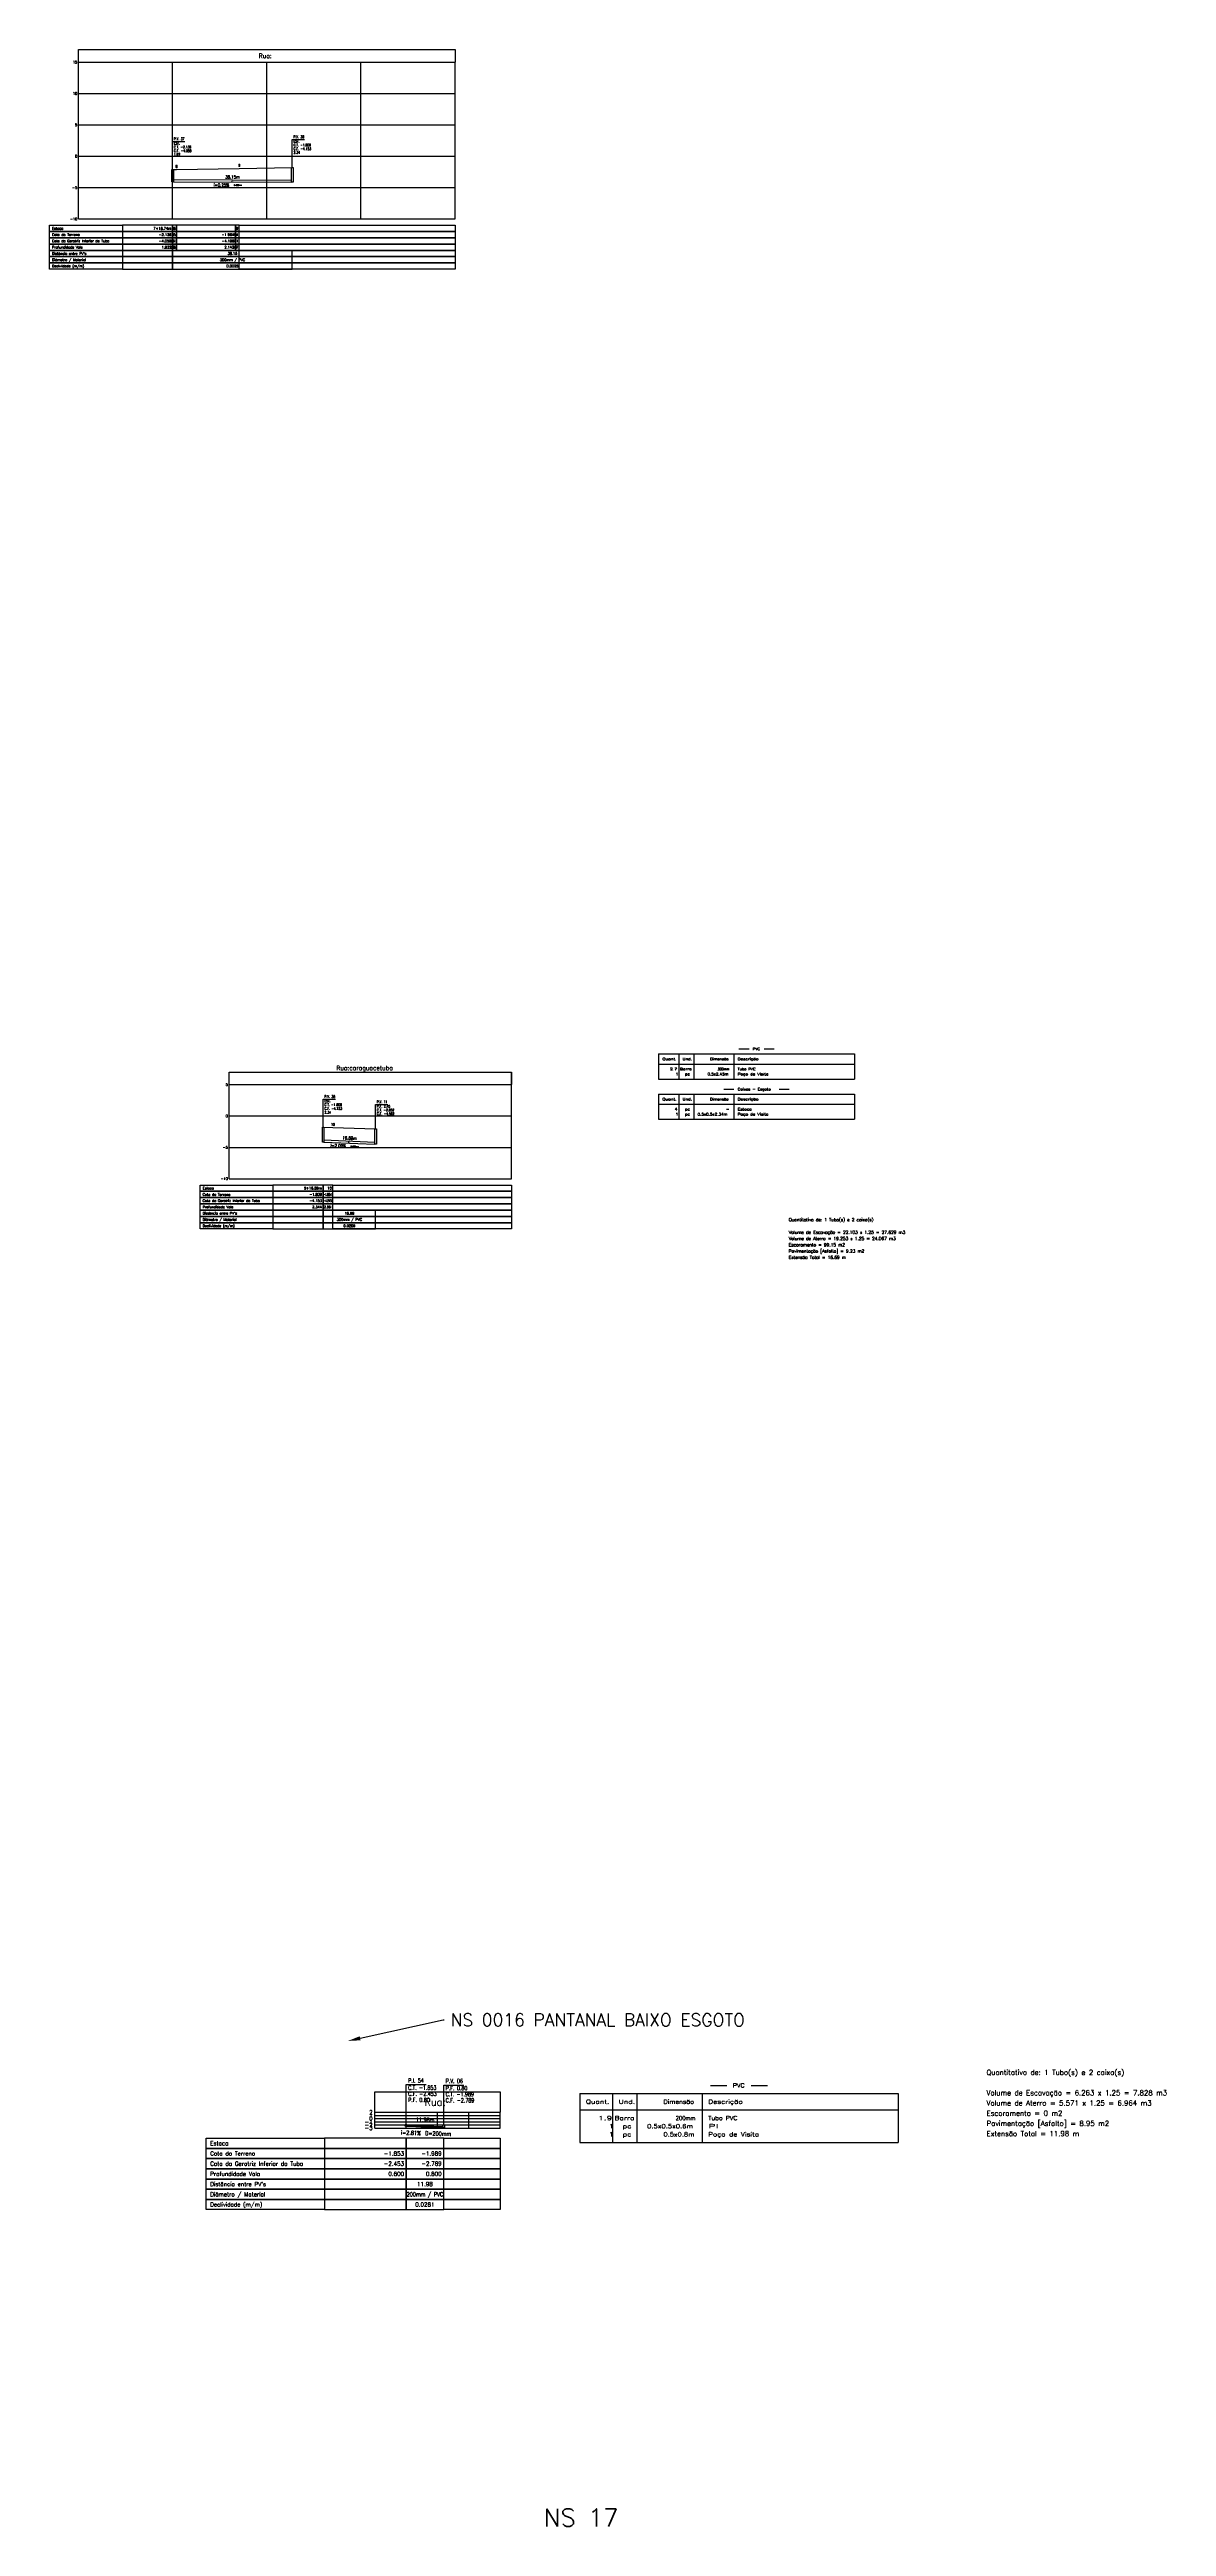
# Model space of a CAD drawing. Extents: x -6997814 to 14282083, y -16 to 289481930.
# Drawn here: x 363610 to 363966, y 7349478 to 7350267 of the extents above; entities that cross this region are included whole.
import ezdxf
from ezdxf import colors
from ezdxf.entities.mleader import LeaderData, LeaderLine
from ezdxf.enums import TextEntityAlignment as Align
from ezdxf.math import Vec2, Vec3

# ---------------------------------------------------------------- set-up
doc = ezdxf.new("R2010")
doc.units = 0
doc.header["$LTSCALE"] = 6.5
for name, color, linetype in [('LISTAGEM_LINHA', 7, 'CONTINUOUS'), ('LISTAGEM_TEXTO', 7, 'CONTINUOUS'), ('PS_IND_COMPRIMENTO', 7, 'CONTINUOUS'), ('PS_IND_DIAMETRO', 7, 'CONTINUOUS'), ('PS_IND_FLUXO', 3, 'CONTINUOUS'), ('PS_IND_INCLINACAO', 7, 'CONTINUOUS'), ('PS_PERFIL_CAIXAS', 7, 'CONTINUOUS'), ('PS_PERFIL_COTA_LIN', 7, 'CONTINUOUS'), ('PS_PERFIL_COTA_TXT', 5, 'CONTINUOUS'), ('PS_PERFIL_GRADE', 8, 'CONTINUOUS'), ('PS_PERFIL_TERRENO', 3, 'CONTINUOUS'), ('PS_PERFIL_TITULOS', 5, 'CONTINUOUS'), ('PS_PERFIL_TUBO', 7, 'CONTINUOUS'), ('PS_PONTOS_IDENTIFICACAO_LIN', 7, 'CONTINUOUS'), ('PS_PONTOS_IDENTIFICACAO_TXT', 7, 'CONTINUOUS')]:
    doc.layers.add(name, color=color, linetype=linetype)
doc.styles.add('ROMANS', font='romans.shx')
doc.styles.get("Standard").update_dxf_attribs({"font": 'simplex.shx'})

# ---------------------------------------------------------------- blocks, each defined once
blk = doc.blocks.new('*U571')
at = {"layer": 'PS_PERFIL_GRADE', "linetype": 'Continuous', "lineweight": -2}
for p, q in [((0, 0), (0, 50)), ((0, 50), (120, 50)), ((30, 0), (30, 50)), ((60, 0), (60, 50)), ((90, 0), (90, 50)), ((120, 0), (120, 50)), ((0, 40), (120, 40)), ((0, 30), (120, 30)), ((0, 20), (120, 20)), ((0, 10), (120, 10)), ((0, 0), (120, 0))]:
    blk.add_line(p, q, dxfattribs=at)
blk.add_lwpolyline([(0, 50), (0, 54), (120, 54), (120, 50)], dxfattribs=at)
at = {"layer": 'PS_PERFIL_GRADE', "lineweight": -2}
for s, p in [('15', (-0.4, 50)), ('10', (-0.4, 40)), ('5', (-0.4, 30)), ('0', (-0.4, 20)), ('-5', (-0.4, 10)), ('-10', (-0.4, 0))]:
    blk.add_text(s, height=0.8, dxfattribs=at).set_placement(p, align=Align.MIDDLE_RIGHT)
blk = doc.blocks.new('*U577')
at = {"layer": 'PS_PERFIL_GRADE', "linetype": 'Continuous', "lineweight": -2}
for p, q in [((0, 0), (0, 5)), ((0, 5), (40, 5)), ((0, 4), (40, 4)), ((0, 3), (40, 3)), ((0, 2), (40, 2)), ((0, 1), (40, 1)), ((0, 0), (40, 0)), ((10, 0), (10, 5)), ((20, 0), (20, 5)), ((30, 0), (30, 5)), ((40, 0), (40, 5))]:
    blk.add_line(p, q, dxfattribs=at)
blk.add_lwpolyline([(0, 5), (0, 11.5), (40, 11.5), (40, 5)], dxfattribs=at)
at = {"layer": 'PS_PERFIL_GRADE', "lineweight": -2}
for s, p in [('-1', (-0.65, 2)), ('-2', (-0.65, 1)), ('-3', (-0.65, 0)), ('2', (-0.65, 5)), ('0', (-0.65, 3)), ('1', (-0.65, 4))]:
    blk.add_text(s, height=1.3, dxfattribs=at).set_placement(p, align=Align.MIDDLE_RIGHT)

msp = doc.modelspace()

# ---------------------------------------------------------------- linework, layer by layer
at = {"layer": 'LISTAGEM_LINHA', "lineweight": -2}
for p, q in [((363830.00054, 7349948.69933), (363833.20054, 7349948.69933)), ((363838.00054, 7349948.69933), (363841.20054, 7349948.69933)), ((363804.40054, 7349947.09933), (363804.4005, 7349939.0993)), ((363804.40054, 7349947.09933), (363866.80054, 7349947.09933)), ((363804.40054, 7349943.89933), (363866.80054, 7349943.89933)), ((363810.80054, 7349947.09933), (363810.8005, 7349939.0993)), ((363815.60054, 7349947.09933), (363815.6005, 7349939.0993)), ((363828.40054, 7349947.09933), (363828.4005, 7349939.0993)), ((363866.80054, 7349947.09933), (363866.8005, 7349939.0993)), ((363804.40054, 7349934.29933), (363804.4005, 7349926.2993)), ((363804.40054, 7349939.09933), (363866.80054, 7349939.09933)), ((363804.40054, 7349934.29933), (363866.80054, 7349934.29933)), ((363810.80054, 7349934.29933), (363810.8005, 7349926.2993)), ((363815.60054, 7349934.29933), (363815.6005, 7349926.2993)), ((363825.20054, 7349935.89933), (363828.40054, 7349935.89933)), ((363828.40054, 7349934.29933), (363828.4005, 7349926.2993)), ((363842.80054, 7349935.89933), (363846.00054, 7349935.89933)), ((363866.80054, 7349934.29933), (363866.8005, 7349926.2993)), ((363804.40054, 7349931.09933), (363866.80054, 7349931.09933)), ((363804.40054, 7349926.29933), (363866.80054, 7349926.29933)), ((363826.00054, 7349929.49933), (363826.80054, 7349929.49933)), ((363820.88938, 7349618.42897), (363826.08938, 7349618.42897)), ((363833.88938, 7349618.42897), (363839.08938, 7349618.42897)), ((363779.28938, 7349615.82897), (363880.68938, 7349615.82897)), ((363779.28938, 7349615.82897), (363779.2894, 7349600.229)), ((363779.28938, 7349610.62897), (363880.68938, 7349610.62897)), ((363789.68938, 7349615.82897), (363789.6894, 7349600.229)), ((363797.48938, 7349615.82897), (363797.4894, 7349600.229)), ((363818.28938, 7349615.82897), (363818.2894, 7349600.229)), ((363880.68938, 7349615.82897), (363880.6894, 7349600.229)), ((363779.28938, 7349600.22897), (363880.68938, 7349600.22897))]:
    msp.add_line(p, q, dxfattribs=at)
at = {"layer": 'PS_IND_FLUXO', "lineweight": -2}
for points in [[(363668.23206, 7350225.27263, 0.4, 0, 0), (363669.03205, 7350225.2686, 0, 0, 0)], [(363705.49095, 7349919.0119, 0.4, 0, 0), (363706.29021, 7349918.97748, 0, 0, 0)], [(363728.63828, 7349605.37156, 1.3, 0, 0), (363731.23717, 7349605.29537, 0, 0, 0)]]:
    msp.add_lwpolyline(points, format="xyseb", dxfattribs=at)
at = {"layer": 'PS_PERFIL_CAIXAS', "linetype": 'Continuous', "lineweight": -2}
for points in [[(363649.30914, 7350228.91002), (363649.80914, 7350228.91002), (363649.80914, 7350225.06562), (363649.30914, 7350225.06562)], [(363687.45496, 7350229.56402), (363687.95496, 7350229.56402), (363687.95496, 7350224.87562), (363687.45496, 7350224.87562)], [(363697.29346, 7349923.73179), (363697.79346, 7349923.73179), (363697.79346, 7349919.04339), (363697.29346, 7349919.04339)], [(363713.98771, 7349923.24599), (363714.48771, 7349923.24599), (363714.48771, 7349918.34599), (363713.98771, 7349918.34599)], [(363723.69871, 7349606.00171), (363724.19871, 7349606.00171), (363724.19871, 7349605.40171), (363723.69871, 7349605.40171)], [(363735.67674, 7349605.86521), (363736.17674, 7349605.86521), (363736.17674, 7349605.06521), (363735.67674, 7349605.06521)]]:
    msp.add_lwpolyline(points, close=True, dxfattribs=at)
at = {"layer": 'PS_PERFIL_COTA_LIN', "linetype": 'Continuous', "lineweight": -2}
for points in [[(363633.55914, 7350211.18162), (363633.55914, 7350209.18162), (363610.35914, 7350209.18162), (363610.35914, 7350211.18162)], [(363633.55914, 7350209.18162), (363633.55914, 7350207.18162), (363610.35914, 7350207.18162), (363610.35914, 7350209.18162)], [(363633.55914, 7350211.18162), (363633.55914, 7350209.18162), (363649.55914, 7350209.18162), (363649.55914, 7350211.18162)], [(363633.55914, 7350209.18162), (363633.55914, 7350207.18162), (363649.55914, 7350207.18162), (363649.55914, 7350209.18162)], [(363649.55914, 7350211.18162), (363649.55914, 7350209.18162), (363650.81988, 7350209.18162), (363650.81988, 7350211.18162)], [(363649.55914, 7350209.18162), (363649.55914, 7350207.18162), (363650.81988, 7350207.18162), (363650.81988, 7350209.18162)], [(363650.81988, 7350211.18162), (363650.81988, 7350209.18162), (363669.55914, 7350209.18162), (363669.55914, 7350211.18162)], [(363650.81988, 7350209.18162), (363650.81988, 7350207.18162), (363669.55914, 7350207.18162), (363669.55914, 7350209.18162)], [(363669.55914, 7350211.18162), (363669.55914, 7350209.18162), (363670.81988, 7350209.18162), (363670.81988, 7350211.18162)], [(363669.55914, 7350209.18162), (363669.55914, 7350207.18162), (363670.81988, 7350207.18162), (363670.81988, 7350209.18162)], [(363739.55914, 7350211.18162), (363739.55914, 7350209.18162), (363670.81988, 7350209.18162), (363670.81988, 7350211.18162)], [(363739.55914, 7350209.18162), (363739.55914, 7350207.18162), (363670.81988, 7350207.18162), (363670.81988, 7350209.18162)], [(363633.55914, 7350207.18162), (363633.55914, 7350205.18162), (363610.35914, 7350205.18162), (363610.35914, 7350207.18162)], [(363633.55914, 7350205.18162), (363633.55914, 7350203.18162), (363610.35914, 7350203.18162), (363610.35914, 7350205.18162)], [(363633.55914, 7350203.18162), (363633.55914, 7350201.18162), (363610.35914, 7350201.18162), (363610.35914, 7350203.18162)], [(363633.55914, 7350201.18162), (363633.55914, 7350199.18162), (363610.35914, 7350199.18162), (363610.35914, 7350201.18162)], [(363633.55914, 7350207.18162), (363633.55914, 7350205.18162), (363649.55914, 7350205.18162), (363649.55914, 7350207.18162)], [(363633.55914, 7350205.18162), (363633.55914, 7350203.18162), (363649.55914, 7350203.18162), (363649.55914, 7350205.18162)], [(363633.55914, 7350203.18162), (363633.55914, 7350201.18162), (363649.55914, 7350201.18162), (363649.55914, 7350203.18162)], [(363633.55914, 7350201.18162), (363633.55914, 7350199.18162), (363649.55914, 7350199.18162), (363649.55914, 7350201.18162)], [(363649.55914, 7350207.18162), (363649.55914, 7350205.18162), (363650.81988, 7350205.18162), (363650.81988, 7350207.18162)], [(363649.55914, 7350205.18162), (363649.55914, 7350203.18162), (363650.81988, 7350203.18162), (363650.81988, 7350205.18162)], [(363649.55914, 7350203.18162), (363649.55914, 7350201.18162), (363687.70496, 7350201.18162), (363687.70496, 7350203.18162)], [(363649.55914, 7350201.18162), (363649.55914, 7350199.18162), (363687.70496, 7350199.18162), (363687.70496, 7350201.18162)], [(363650.81988, 7350207.18162), (363650.81988, 7350205.18162), (363669.55914, 7350205.18162), (363669.55914, 7350207.18162)], [(363650.81988, 7350205.18162), (363650.81988, 7350203.18162), (363669.55914, 7350203.18162), (363669.55914, 7350205.18162)], [(363669.55914, 7350207.18162), (363669.55914, 7350205.18162), (363670.81988, 7350205.18162), (363670.81988, 7350207.18162)], [(363669.55914, 7350205.18162), (363669.55914, 7350203.18162), (363670.81988, 7350203.18162), (363670.81988, 7350205.18162)], [(363739.55914, 7350207.18162), (363739.55914, 7350205.18162), (363670.81988, 7350205.18162), (363670.81988, 7350207.18162)], [(363739.55914, 7350205.18162), (363739.55914, 7350203.18162), (363670.81988, 7350203.18162), (363670.81988, 7350205.18162)], [(363739.55914, 7350203.18162), (363739.55914, 7350201.18162), (363670.81988, 7350201.18162), (363670.81988, 7350203.18162)], [(363739.55914, 7350201.18162), (363739.55914, 7350199.18162), (363670.81988, 7350199.18162), (363670.81988, 7350201.18162)], [(363633.55914, 7350199.18162), (363633.55914, 7350197.18162), (363610.35914, 7350197.18162), (363610.35914, 7350199.18162)], [(363633.55914, 7350199.18162), (363633.55914, 7350197.18162), (363649.55914, 7350197.18162), (363649.55914, 7350199.18162)], [(363649.55914, 7350199.18162), (363649.55914, 7350197.18162), (363687.70496, 7350197.18162), (363687.70496, 7350199.18162)], [(363739.55914, 7350199.18162), (363739.55914, 7350197.18162), (363670.81988, 7350197.18162), (363670.81988, 7350199.18162)], [(363681.54346, 7349905.34939), (363681.54346, 7349903.34939), (363658.34346, 7349903.34939), (363658.34346, 7349905.34939)], [(363681.54346, 7349903.34939), (363681.54346, 7349901.34939), (363658.34346, 7349901.34939), (363658.34346, 7349903.34939)], [(363681.54346, 7349901.34939), (363681.54346, 7349899.34939), (363658.34346, 7349899.34939), (363658.34346, 7349901.34939)], [(363681.54346, 7349905.34939), (363681.54346, 7349903.34939), (363697.54346, 7349903.34939), (363697.54346, 7349905.34939)], [(363681.54346, 7349903.34939), (363681.54346, 7349901.34939), (363697.54346, 7349901.34939), (363697.54346, 7349903.34939)], [(363681.54346, 7349901.34939), (363681.54346, 7349899.34939), (363697.54346, 7349899.34939), (363697.54346, 7349901.34939)], [(363697.54346, 7349905.34939), (363697.54346, 7349903.34939), (363700.65838, 7349903.34939), (363700.65838, 7349905.34939)], [(363697.54346, 7349903.34939), (363697.54346, 7349901.34939), (363700.65838, 7349901.34939), (363700.65838, 7349903.34939)], [(363697.54346, 7349901.34939), (363697.54346, 7349899.34939), (363700.65838, 7349899.34939), (363700.65838, 7349901.34939)], [(363757.54346, 7349905.34939), (363757.54346, 7349903.34939), (363700.65838, 7349903.34939), (363700.65838, 7349905.34939)], [(363757.54346, 7349903.34939), (363757.54346, 7349901.34939), (363700.65838, 7349901.34939), (363700.65838, 7349903.34939)], [(363757.54346, 7349901.34939), (363757.54346, 7349899.34939), (363700.65838, 7349899.34939), (363700.65838, 7349901.34939)], [(363681.54346, 7349899.34939), (363681.54346, 7349897.34939), (363658.34346, 7349897.34939), (363658.34346, 7349899.34939)], [(363681.54346, 7349897.34939), (363681.54346, 7349895.34939), (363658.34346, 7349895.34939), (363658.34346, 7349897.34939)], [(363681.54346, 7349895.34939), (363681.54346, 7349893.34939), (363658.34346, 7349893.34939), (363658.34346, 7349895.34939)], [(363681.54346, 7349893.34939), (363681.54346, 7349891.34939), (363658.34346, 7349891.34939), (363658.34346, 7349893.34939)], [(363681.54346, 7349899.34939), (363681.54346, 7349897.34939), (363697.54346, 7349897.34939), (363697.54346, 7349899.34939)], [(363681.54346, 7349897.34939), (363681.54346, 7349895.34939), (363697.54346, 7349895.34939), (363697.54346, 7349897.34939)], [(363681.54346, 7349895.34939), (363681.54346, 7349893.34939), (363697.54346, 7349893.34939), (363697.54346, 7349895.34939)], [(363681.54346, 7349893.34939), (363681.54346, 7349891.34939), (363697.54346, 7349891.34939), (363697.54346, 7349893.34939)], [(363697.54346, 7349899.34939), (363697.54346, 7349897.34939), (363700.65838, 7349897.34939), (363700.65838, 7349899.34939)], [(363697.54346, 7349897.34939), (363697.54346, 7349895.34939), (363714.23771, 7349895.34939), (363714.23771, 7349897.34939)], [(363697.54346, 7349895.34939), (363697.54346, 7349893.34939), (363714.23771, 7349893.34939), (363714.23771, 7349895.34939)], [(363697.54346, 7349893.34939), (363697.54346, 7349891.34939), (363714.23771, 7349891.34939), (363714.23771, 7349893.34939)], [(363757.54346, 7349899.34939), (363757.54346, 7349897.34939), (363700.65838, 7349897.34939), (363700.65838, 7349899.34939)], [(363757.54346, 7349897.34939), (363757.54346, 7349895.34939), (363700.65838, 7349895.34939), (363700.65838, 7349897.34939)], [(363757.54346, 7349895.34939), (363757.54346, 7349893.34939), (363700.65838, 7349893.34939), (363700.65838, 7349895.34939)], [(363757.54346, 7349893.34939), (363757.54346, 7349891.34939), (363700.65838, 7349891.34939), (363700.65838, 7349893.34939)], [(363697.94871, 7349601.60421), (363697.94871, 7349598.35421), (363660.24871, 7349598.35421), (363660.24871, 7349601.60421)], [(363697.94871, 7349601.60421), (363697.94871, 7349598.35421), (363723.94871, 7349598.35421), (363723.94871, 7349601.60421)], [(363723.94871, 7349601.60421), (363723.94871, 7349598.35421), (363735.92674, 7349598.35421), (363735.92674, 7349601.60421)], [(363753.94871, 7349601.60421), (363753.94871, 7349598.35421), (363735.92674, 7349598.35421), (363735.92674, 7349601.60421)], [(363697.94871, 7349598.35421), (363697.94871, 7349595.10421), (363660.24871, 7349595.10421), (363660.24871, 7349598.35421)], [(363697.94871, 7349595.10421), (363697.94871, 7349591.85421), (363660.24871, 7349591.85421), (363660.24871, 7349595.10421)], [(363697.94871, 7349598.35421), (363697.94871, 7349595.10421), (363723.94871, 7349595.10421), (363723.94871, 7349598.35421)], [(363697.94871, 7349595.10421), (363697.94871, 7349591.85421), (363723.94871, 7349591.85421), (363723.94871, 7349595.10421)], [(363723.94871, 7349598.35421), (363723.94871, 7349595.10421), (363735.92674, 7349595.10421), (363735.92674, 7349598.35421)], [(363723.94871, 7349595.10421), (363723.94871, 7349591.85421), (363735.92674, 7349591.85421), (363735.92674, 7349595.10421)], [(363753.94871, 7349598.35421), (363753.94871, 7349595.10421), (363735.92674, 7349595.10421), (363735.92674, 7349598.35421)], [(363753.94871, 7349595.10421), (363753.94871, 7349591.85421), (363735.92674, 7349591.85421), (363735.92674, 7349595.10421)], [(363697.94871, 7349591.85421), (363697.94871, 7349588.60421), (363660.24871, 7349588.60421), (363660.24871, 7349591.85421)], [(363697.94871, 7349588.60421), (363697.94871, 7349585.35421), (363660.24871, 7349585.35421), (363660.24871, 7349588.60421)], [(363697.94871, 7349585.35421), (363697.94871, 7349582.10421), (363660.24871, 7349582.10421), (363660.24871, 7349585.35421)], [(363697.94871, 7349591.85421), (363697.94871, 7349588.60421), (363723.94871, 7349588.60421), (363723.94871, 7349591.85421)], [(363697.94871, 7349588.60421), (363697.94871, 7349585.35421), (363723.94871, 7349585.35421), (363723.94871, 7349588.60421)], [(363697.94871, 7349585.35421), (363697.94871, 7349582.10421), (363723.94871, 7349582.10421), (363723.94871, 7349585.35421)], [(363723.94871, 7349591.85421), (363723.94871, 7349588.60421), (363735.92674, 7349588.60421), (363735.92674, 7349591.85421)], [(363723.94871, 7349588.60421), (363723.94871, 7349585.35421), (363735.92674, 7349585.35421), (363735.92674, 7349588.60421)], [(363723.94871, 7349585.35421), (363723.94871, 7349582.10421), (363735.92674, 7349582.10421), (363735.92674, 7349585.35421)], [(363753.94871, 7349591.85421), (363753.94871, 7349588.60421), (363735.92674, 7349588.60421), (363735.92674, 7349591.85421)], [(363753.94871, 7349588.60421), (363753.94871, 7349585.35421), (363735.92674, 7349585.35421), (363735.92674, 7349588.60421)], [(363753.94871, 7349585.35421), (363753.94871, 7349582.10421), (363735.92674, 7349582.10421), (363735.92674, 7349585.35421)], [(363697.94871, 7349582.10421), (363697.94871, 7349578.85421), (363660.24871, 7349578.85421), (363660.24871, 7349582.10421)], [(363697.94871, 7349582.10421), (363697.94871, 7349578.85421), (363723.94871, 7349578.85421), (363723.94871, 7349582.10421)], [(363723.94871, 7349582.10421), (363723.94871, 7349578.85421), (363735.92674, 7349578.85421), (363735.92674, 7349582.10421)], [(363753.94871, 7349582.10421), (363753.94871, 7349578.85421), (363735.92674, 7349578.85421), (363735.92674, 7349582.10421)]]:
    msp.add_lwpolyline(points, close=True, dxfattribs=at)
for points in [[(363649.55914, 7350203.18162), (363650.81988, 7350203.18162)], [(363649.55914, 7350201.18162), (363650.81988, 7350201.18162)], [(363649.55914, 7350201.18162), (363650.81988, 7350201.18162)], [(363650.81988, 7350203.18162), (363669.55914, 7350203.18162)], [(363650.81988, 7350201.18162), (363669.55914, 7350201.18162)], [(363650.81988, 7350201.18162), (363669.55914, 7350201.18162)], [(363669.55914, 7350203.18162), (363670.81988, 7350203.18162)], [(363669.55914, 7350201.18162), (363670.81988, 7350201.18162)], [(363669.55914, 7350201.18162), (363670.81988, 7350201.18162)], [(363649.55914, 7350199.18162), (363650.81988, 7350199.18162)], [(363649.55914, 7350199.18162), (363650.81988, 7350199.18162)], [(363649.55914, 7350197.18162), (363650.81988, 7350197.18162)], [(363650.81988, 7350199.18162), (363669.55914, 7350199.18162)], [(363650.81988, 7350199.18162), (363669.55914, 7350199.18162)], [(363650.81988, 7350197.18162), (363669.55914, 7350197.18162)], [(363669.55914, 7350199.18162), (363670.81988, 7350199.18162)], [(363669.55914, 7350199.18162), (363670.81988, 7350199.18162)], [(363669.55914, 7350197.18162), (363670.81988, 7350197.18162)], [(363697.54346, 7349897.34939), (363700.65838, 7349897.34939)], [(363697.54346, 7349895.34939), (363700.65838, 7349895.34939)], [(363697.54346, 7349895.34939), (363700.65838, 7349895.34939)], [(363697.54346, 7349893.34939), (363700.65838, 7349893.34939)], [(363697.54346, 7349893.34939), (363700.65838, 7349893.34939)], [(363697.54346, 7349891.34939), (363700.65838, 7349891.34939)], [(363723.94871, 7349588.60421), (363735.92674, 7349588.60421)], [(363723.94871, 7349585.35421), (363735.92674, 7349585.35421)], [(363723.94871, 7349585.35421), (363735.92674, 7349585.35421)], [(363723.94871, 7349582.10421), (363735.92674, 7349582.10421)], [(363723.94871, 7349582.10421), (363735.92674, 7349582.10421)], [(363723.94871, 7349578.85421), (363735.92674, 7349578.85421)]]:
    msp.add_lwpolyline(points, dxfattribs=at)
at = {"layer": 'PS_PERFIL_GRADE', "linetype": 'Continuous', "lineweight": -2}
for p, q in [((363667.54346, 7349907.34939), (363667.54346, 7349941.34939)), ((363757.54346, 7349907.34939), (363757.54346, 7349941.34939)), ((363667.54346, 7349937.34939), (363757.54346, 7349937.34939)), ((363667.54346, 7349937.34939), (363757.54346, 7349937.34939)), ((363667.54346, 7349927.34939), (363757.54346, 7349927.34939)), ((363667.54346, 7349917.34939), (363757.54346, 7349917.34939)), ((363667.54346, 7349907.34939), (363757.54346, 7349907.34939))]:
    msp.add_line(p, q, dxfattribs=at)
msp.add_lwpolyline([(363667.54346, 7349937.34939), (363667.54346, 7349941.34939), (363757.54346, 7349941.34939), (363757.54346, 7349937.34939)], dxfattribs=at)
at = {"layer": 'PS_PERFIL_TERRENO', "linetype": 'Continuous', "lineweight": -2}
for points in [[(363649.55914, 7350228.91002), (363649.55914, 7350228.91002), (363649.55914, 7350228.91002), (363650.81988, 7350228.93163), (363650.81988, 7350228.93163), (363670.81988, 7350229.27452), (363670.81988, 7350229.27452), (363687.70496, 7350229.56402), (363687.70496, 7350229.56402), (363687.70496, 7350229.56402)], [(363697.54346, 7349923.73179), (363697.54346, 7349923.73179), (363697.54346, 7349923.73179), (363700.65838, 7349923.64114), (363700.65838, 7349923.64114), (363714.23771, 7349923.24599), (363714.23771, 7349923.24599), (363714.23771, 7349923.24599)], [(363723.94871, 7349606.00171), (363735.92674, 7349605.86521)]]:
    msp.add_lwpolyline(points, dxfattribs=at)
at = {"layer": 'PS_PERFIL_TUBO', "linetype": 'Continuous', "lineweight": -2}
for points in [[(363649.80914, 7350225.06562), (363687.45496, 7350224.87562), (363687.45496, 7350225.47562), (363649.80914, 7350225.66562)], [(363697.79346, 7349919.04339), (363713.98771, 7349918.34599), (363713.98771, 7349918.94599), (363697.79346, 7349919.64339)], [(363724.19871, 7349605.40171), (363735.67674, 7349605.06521), (363735.67674, 7349605.26521), (363724.19871, 7349605.60171)]]:
    msp.add_lwpolyline(points, close=True, dxfattribs=at)
at = {"layer": 'PS_PONTOS_IDENTIFICACAO_LIN', "linetype": 'Continuous', "lineweight": -2}
for points in [[(363649.55914, 7350228.91002), (363649.55914, 7350237.91002), (363653.47914, 7350237.91002)], [(363687.70496, 7350229.56402), (363687.70496, 7350238.56402), (363691.62496, 7350238.56402)], [(363697.54346, 7349923.73179), (363697.54346, 7349932.73179), (363701.46346, 7349932.73179)], [(363714.23771, 7349923.24599), (363714.23771, 7349931.04599), (363718.15771, 7349931.04599)], [(363723.94871, 7349606.00171), (363723.94871, 7349618.67671), (363730.31871, 7349618.67671)], [(363735.92674, 7349605.86521), (363735.92674, 7349618.54021), (363742.29674, 7349618.54021)]]:
    msp.add_lwpolyline(points, dxfattribs=at)

# ---------------------------------------------------------------- block references
at = {"layer": 'PS_PERFIL_GRADE', "lineweight": -2}
for name, p in [('*U571', (363619.55914, 7350213.18162)), ('*U577', (363713.94871, 7349604.85421))]:
    msp.add_blockref(name, p, dxfattribs=at)

# ---------------------------------------------------------------- texts
at = {"layer": 'LISTAGEM_TEXTO', "lineweight": -2, "style": 'ROMANS'}
for s, height, width, p in [('PVC', 0.8, 1.105263, (363834.40054, 7349948.29933)), ('Quant.', 0.8, 1.298969, (363805.60054, 7349945.09933)), ('2.7', 0.8, 1.340426, (363808.00054, 7349941.89933)), ('1', 0.8, 1.909091, (363809.60054, 7349940.29933)), ('Barra', 0.8, 1.296296, (363811.20054, 7349941.89933)), ('Und.', 0.8, 1.272727, (363812.00054, 7349945.09933)), ('pc', 0.8, 1.235294, (363812.80054, 7349940.29933)), ('0.5x2.45m', 0.8, 1.159509, (363820.00054, 7349940.29933)), ('Dimensão', 0.8, 1.135135, (363820.80054, 7349945.09933)), ('300mm', 0.8, 0.905172, (363823.20054, 7349941.89933)), ('Tubo PVC', 0.8, 1.112583, (363829.60054, 7349941.89933)), ('Poço de Visita', 0.8, 1.25641, (363829.60054, 7349940.29933)), ('Descrição', 0.8, 1.277027, (363829.60054, 7349945.09933)), ('Quant.', 0.8, 1.298969, (363805.60054, 7349932.29933)), ('Und.', 0.8, 1.272727, (363812.00054, 7349932.29933)), ('Dimensão', 0.8, 1.135135, (363820.80054, 7349932.29933)), ('Caixas - Esgoto', 0.8, 1.162362, (363829.60054, 7349935.49933)), ('Descrição', 0.8, 1.277027, (363829.60054, 7349932.29933)), ('4', 0.8, 1.166667, (363809.60054, 7349929.09933)), ('1', 0.8, 1.909091, (363809.60054, 7349927.49933)), ('pc', 0.8, 1.235294, (363812.80054, 7349929.09933)), ('pc', 0.8, 1.235294, (363812.80054, 7349927.49933)), ('0.5x0.5x2.34m', 0.8, 1.186957, (363816.80054, 7349927.49933)), ('Poço de Visita', 0.8, 1.25641, (363829.60054, 7349927.49933)), ('Estaca', 0.8, 1.26, (363829.60054, 7349929.09933)), ('PVC', 1.3, 1.125, (363828.03938, 7349617.77897)), ('Quant.', 1.3, 1.326316, (363781.23938, 7349612.57897)), ('1.9', 1.3, 1.615385, (363785.13938, 7349607.37897)), ('Barra', 1.3, 1.346154, (363790.33938, 7349607.37897)), ('Und.', 1.3, 1.354839, (363791.63938, 7349612.57897)), ('Dimensão', 1.3, 1.158621, (363805.93938, 7349612.57897)), ('200mm', 1.3, 0.9375, (363809.83938, 7349607.37897)), ('Tubo PVC', 1.3, 1.12, (363820.23938, 7349607.37897)), ('Descrição', 1.3, 1.303448, (363820.23938, 7349612.57897)), ('pc', 1.3, 1.354839, (363792.93938, 7349604.77897)), ('pc', 1.3, 1.354839, (363792.93938, 7349602.17897)), ('0.5x0.5x0.6m', 1.3, 1.223301, (363800.73938, 7349604.77897)), ('0.5x0.8m', 1.3, 1.208633, (363805.93938, 7349602.17897)), ('Poço de Visita', 1.3, 1.272727, (363820.23938, 7349602.17897)), ('PI', 1.3, 2, (363820.23938, 7349604.77897))]:
    msp.add_text(s, height=height, dxfattribs=dict(at, width=width)).set_placement(p)
at = {"layer": 'LISTAGEM_TEXTO', "color": 7, "lineweight": -2, "style": 'ROMANS'}
for s, height, p in [('Quantitativo de: 1 Tubo(s) e 2 caixa(s)', 1, (363845.87678, 7349893.7922)), ('Volume de Escavação = 22.103 x 1.25 = 27.629 m3', 1, (363845.87678, 7349889.7922)), ('Volume de Aterro = 19.253 x 1.25 = 24.067 m3', 1, (363845.87678, 7349887.7922)), ('Escoramento = 99.15 m2', 1, (363845.87678, 7349885.7922)), ('Pavimentação [Asfalto] = 9.23 m2', 1, (363845.87678, 7349883.7922)), ('Extensão Total = 16.69 m', 1, (363845.87678, 7349881.7922)), ('Volume de Escavação = 6.263 x 1.25 = 7.828 m3', 1.625, (363908.87876, 7349615.24968)), ('Quantitativo de: 1 Tubo(s) e 2 caixa(s)', 1.625, (363908.87876, 7349621.74968)), ('Volume de Aterro = 5.571 x 1.25 = 6.964 m3', 1.625, (363908.87876, 7349611.99968)), ('Escoramento = 0 m2', 1.625, (363908.87876, 7349608.74968)), ('Pavimentação [Asfalto] = 8.95 m2', 1.625, (363908.87876, 7349605.49968)), ('Extensão Total = 11.98 m', 1.625, (363908.87876, 7349602.24968))]:
    msp.add_text(s, height=height, dxfattribs=at).set_placement(p)
at = {"layer": 'LISTAGEM_TEXTO', "lineweight": -2, "style": 'ROMANS'}
for p in [(363788.72986, 7349604.77897), (363788.72986, 7349602.17897)]:
    msp.add_text('1', height=1.3, dxfattribs=at).set_placement(p)
at = {"layer": 'LISTAGEM_TEXTO', "lineweight": -2, "insert": (363767.82286, 7349483.54631), "char_height": 5.664031, "attachment_point": 1}
msp.add_mtext_dynamic_manual_height_columns('NS 17', width=1349.2683201, gutter_width=28.32016, heights=[0], dxfattribs=at)
at = {"layer": 'PS_IND_COMPRIMENTO', "lineweight": -2, "width": 0.8}
for s, height, rotation, p in [('38.15m', 1, 359.71082826, (363668.63861, 7350226.5706)), ('16.69m', 1, 357.53409947, (363705.94651, 7349920.29348)), ('11.98m', 1.3, 358.3207479, (363730.00073, 7349607.48254))]:
    msp.add_text(s, height=height, rotation=rotation, dxfattribs=at).set_placement(p, align=Align.MIDDLE_CENTER)
at = {"layer": 'PS_IND_DIAMETRO', "lineweight": -2, "width": 0.8}
for s, height, rotation, p in [('D=300mm', 0.4, 359.71082826, (363670.34547, 7350223.96195)), ('D=300mm', 0.4, 357.53409947, (363707.55306, 7349917.62189)), ('D=200mm', 1.3, 358.3207479, (363734.16288, 7349603.05867))]:
    msp.add_text(s, height=height, rotation=rotation, dxfattribs=at).set_placement(p, align=Align.MIDDLE_CENTER)
at = {"layer": 'PS_IND_INCLINACAO', "lineweight": -2, "width": 0.8}
for s, height, rotation, p in [('i=0.25%', 1, 359.71082826, (363665.10553, 7350223.9884)), ('i=2.09%', 1, 357.53409947, (363702.31791, 7349917.84734)), ('i=2.81%', 1.3, 358.3207479, (363725.45662, 7349603.31391))]:
    msp.add_text(s, height=height, rotation=rotation, dxfattribs=at).set_placement(p, align=Align.MIDDLE_CENTER)
at = {"layer": 'PS_PERFIL_COTA_TXT', "lineweight": -2}
for s, height, p in [('Cota do Terreno', 0.8, (363611.15914, 7350208.18162)), ('Estaca', 0.8, (363611.15914, 7350210.18162)), ('Cota da Geratriz Inferior do Tubo', 0.8, (363611.15914, 7350206.18162)), ('Profundidade Vala', 0.8, (363611.15914, 7350204.18162)), ("Distância entre PV's", 0.8, (363611.15914, 7350202.18162)), ('Diâmetro / Material', 0.8, (363611.15914, 7350200.18162)), ('Declividade (m/m)', 0.8, (363611.15914, 7350198.18162)), ('Cota do Terreno', 0.8, (363659.14346, 7349902.34939)), ('Cota da Geratriz Inferior do Tubo', 0.8, (363659.14346, 7349900.34939)), ('Estaca', 0.8, (363659.14346, 7349904.34939)), ('Profundidade Vala', 0.8, (363659.14346, 7349898.34939)), ("Distância entre PV's", 0.8, (363659.14346, 7349896.34939)), ('Diâmetro / Material', 0.8, (363659.14346, 7349894.34939)), ('Declividade (m/m)', 0.8, (363659.14346, 7349892.34939)), ('Estaca', 1.3, (363661.54871, 7349599.97921)), ('Cota do Terreno', 1.3, (363661.54871, 7349596.72921)), ('Cota da Geratriz Inferior do Tubo', 1.3, (363661.54871, 7349593.47921)), ('Profundidade Vala', 1.3, (363661.54871, 7349590.22921)), ("Distância entre PV's", 1.3, (363661.54871, 7349586.97921)), ('Diâmetro / Material', 1.3, (363661.54871, 7349583.72921)), ('Declividade (m/m)', 1.3, (363661.54871, 7349580.47921))]:
    msp.add_text(s, height=height, dxfattribs=at).set_placement(p, align=Align.MIDDLE_LEFT)
for s, height, p in [('7+18.74m', 0.8, (363649.15914, 7350210.18162)), ('-2.136', 0.8, (363649.15914, 7350208.18162)), ('-1.964', 0.8, (363669.15914, 7350208.18162)), ('-4.058', 0.8, (363649.15914, 7350206.18162)), ('1.922', 0.8, (363649.15914, 7350204.18162)), ('-4.108', 0.8, (363669.15914, 7350206.18162)), ('2.143', 0.8, (363669.15914, 7350204.18162)), ('9+16.89m', 0.8, (363697.14346, 7349904.34939)), ('-1.809', 0.8, (363697.14346, 7349902.34939)), ('-4.153', 0.8, (363697.14346, 7349900.34939)), ('10', 0.8, (363700.25838, 7349904.34939)), ('2.344', 0.8, (363697.14346, 7349898.34939)), ('-1.853', 1.3, (363723.29871, 7349596.72921)), ('-2.453', 1.3, (363723.29871, 7349593.47921)), ('-1.989', 1.3, (363735.27674, 7349596.72921)), ('-2.789', 1.3, (363735.27674, 7349593.47921)), ('0.600', 1.3, (363723.29871, 7349590.22921)), ('0.800', 1.3, (363735.27674, 7349590.22921))]:
    msp.add_text(s, height=height, dxfattribs=at).set_placement(p, align=Align.MIDDLE_RIGHT)
for s, width, p in [('-2.125', 0.5, (363650.41988, 7350208.18162)), ('8', 0.787959, (363650.41988, 7350210.18162)), ('-1.954', 0.5, (363670.41988, 7350208.18162)), ('9', 0.787959, (363670.41988, 7350210.18162)), ('-4.061', 0.5, (363650.41988, 7350206.18162)), ('1.936', 0.5, (363650.41988, 7350204.18162)), ('-4.111', 0.5, (363670.41988, 7350206.18162)), ('2.157', 0.5, (363670.41988, 7350204.18162)), ('-1.854', 0.556236, (363700.25838, 7349902.34939)), ('-4.215', 0.556236, (363700.25838, 7349900.34939)), ('2.361', 0.648942, (363700.25838, 7349898.34939))]:
    msp.add_text(s, height=0.8, dxfattribs=dict(at, width=width)).set_placement(p, align=Align.MIDDLE_RIGHT)
for s, height, p in [('300mm / PVC', 0.8, (363668.63205, 7350200.18162)), ('38.15', 0.8, (363668.63205, 7350202.18162)), ('0.0025', 0.8, (363668.63205, 7350198.18162)), ('300mm / PVC', 0.8, (363705.89058, 7349894.34939)), ('0.0209', 0.8, (363705.89058, 7349892.34939)), ('16.69', 0.8, (363705.89058, 7349896.34939)), ('11.98', 1.3, (363729.93772, 7349586.97921)), ('0.0281', 1.3, (363729.93772, 7349580.47921))]:
    msp.add_text(s, height=height, dxfattribs=at).set_placement(p, align=Align.MIDDLE_CENTER)
at = {"layer": 'PS_PERFIL_COTA_TXT', "lineweight": -2, "width": 0.767823}
msp.add_text('200mm / PVC', height=1.3, dxfattribs=at).set_placement((363729.93772, 7349583.72921), align=Align.MIDDLE_CENTER)
at = {"layer": 'PS_PERFIL_GRADE', "lineweight": -2}
for s, p in [('5', (363667.14346, 7349937.34939)), ('0', (363667.14346, 7349927.34939)), ('-5', (363667.14346, 7349917.34939)), ('-10', (363667.14346, 7349907.34939))]:
    msp.add_text(s, height=0.8, dxfattribs=at).set_placement(p, align=Align.MIDDLE_RIGHT)
at = {"layer": 'PS_PERFIL_TITULOS', "lineweight": -2}
for s, height, p in [('Rua: ', 1.4, (363679.55914, 7350265.18162)), ('Rua:caraguacetuba ', 1.4, (363711.20896, 7349942.62403)), ('Rua: ', 2.275, (363733.94871, 7349613.10421))]:
    msp.add_text(s, height=height, dxfattribs=at).set_placement(p, align=Align.MIDDLE_CENTER)
at = {"layer": 'PS_PONTOS_IDENTIFICACAO_TXT', "lineweight": -2, "width": 0.7}
for s, height, p in [('P.V. 38', 0.8, (363688.10496, 7350238.96402)), ('C.T. -2.136', 0.8, (363649.95914, 7350235.71002)), ('C.F. -4.058', 0.8, (363649.95914, 7350234.51002)), ('P.V. 37', 0.8, (363649.95914, 7350238.31002)), ('EST. ', 0.8, (363649.95914, 7350236.91002)), ('1.92', 0.8, (363649.95914, 7350233.31002)), ('C.T. -1.809', 0.8, (363688.10496, 7350236.36402)), ('C.F. -4.153', 0.8, (363688.10496, 7350235.16402)), ('2.34', 0.8, (363688.10496, 7350233.96402)), ('EST. ', 0.8, (363688.10496, 7350237.56402)), ('P.V. 38', 0.8, (363697.94346, 7349933.13179)), ('EST. ', 0.8, (363697.94346, 7349931.73179)), ('P.V. 11', 0.8, (363714.63771, 7349931.44599)), ('C.T. -1.809', 0.8, (363697.94346, 7349930.53179)), ('C.F. -4.153', 0.8, (363697.94346, 7349929.33179)), ('2.34', 0.8, (363697.94346, 7349928.13179)), ('C.T. -2.052', 0.8, (363714.63771, 7349928.84599)), ('C.F. -4.502', 0.8, (363714.63771, 7349927.64599)), ('P.F. 2.45', 0.8, (363714.63771, 7349930.04599)), ('C.T. -1.853', 1.3, (363724.59871, 7349617.05171)), ('C.F. -2.453', 1.3, (363724.59871, 7349615.10171)), ('P.I. 54', 1.3, (363724.59871, 7349619.32671)), ('C.T. -1.989', 1.3, (363736.57674, 7349614.96521)), ('P.V. 06', 1.3, (363736.57674, 7349619.19021)), ('P.F. 0.80', 1.3, (363736.57674, 7349616.91521)), ('P.F. 0.60', 1.3, (363724.59871, 7349613.15171)), ('C.F. -2.789', 1.3, (363736.57674, 7349613.01521))]:
    msp.add_text(s, height=height, dxfattribs=at).set_placement(p)
for s, p in [('8', (363650.81988, 7350229.53163)), ('9', (363670.81988, 7350229.87452)), ('10', (363700.65838, 7349924.24114))]:
    msp.add_text(s, height=0.8, dxfattribs=at).set_placement(p, align=Align.CENTER)

# ---------------------------------------------------------------- leaders
at = {"layer": 'LISTAGEM_TEXTO', "lineweight": -2}
ml = msp.add_multileader_mtext('Standard', dxfattribs=at)
ml.set_content('NS 0016 PANTANAL BAIXO ESGOTO', color=256)
ml.set_leader_properties()
ml.build(insert=Vec2(0, 0))
ml.multileader.update_dxf_attribs({"text_right_attachment_type": 6, "dogleg_length": 0.36})
ctx = ml.context
ctx.base_point, ctx.plane_origin = Vec3(363736.12716, 7349639.30957), Vec3(363705.39763, 7349632.58706)
ctx.right_attachment = 6
notes = []
notes.append((ctx, [(0, (1, 1, 0), (363735.76716, 7349639.30957), (1, 0), 0.36, [(0, [(363705.39763, 7349632.58706)], 0, [])])]))
ctx.mtext.insert, ctx.mtext.flow_direction = Vec3(363738.12716, 7349641.30957), 5
for ctx, leaders in notes:
    for number, flags, end, landing, length, lines in leaders:
        leader = LeaderData()
        leader.index, (leader.has_last_leader_line, leader.has_dogleg_vector, leader.attachment_direction) = number, flags
        leader.last_leader_point, leader.dogleg_vector, leader.dogleg_length = Vec3(end), Vec3(landing), length
        for number, points, colour, breaks in lines:
            line = LeaderLine()
            line.index, line.vertices, line.color, line.breaks = number, Vec3.list(points), colors.encode_raw_color(colour), breaks
            leader.lines.append(line)
        ctx.leaders.append(leader)

doc.saveas('drawing.dxf')
